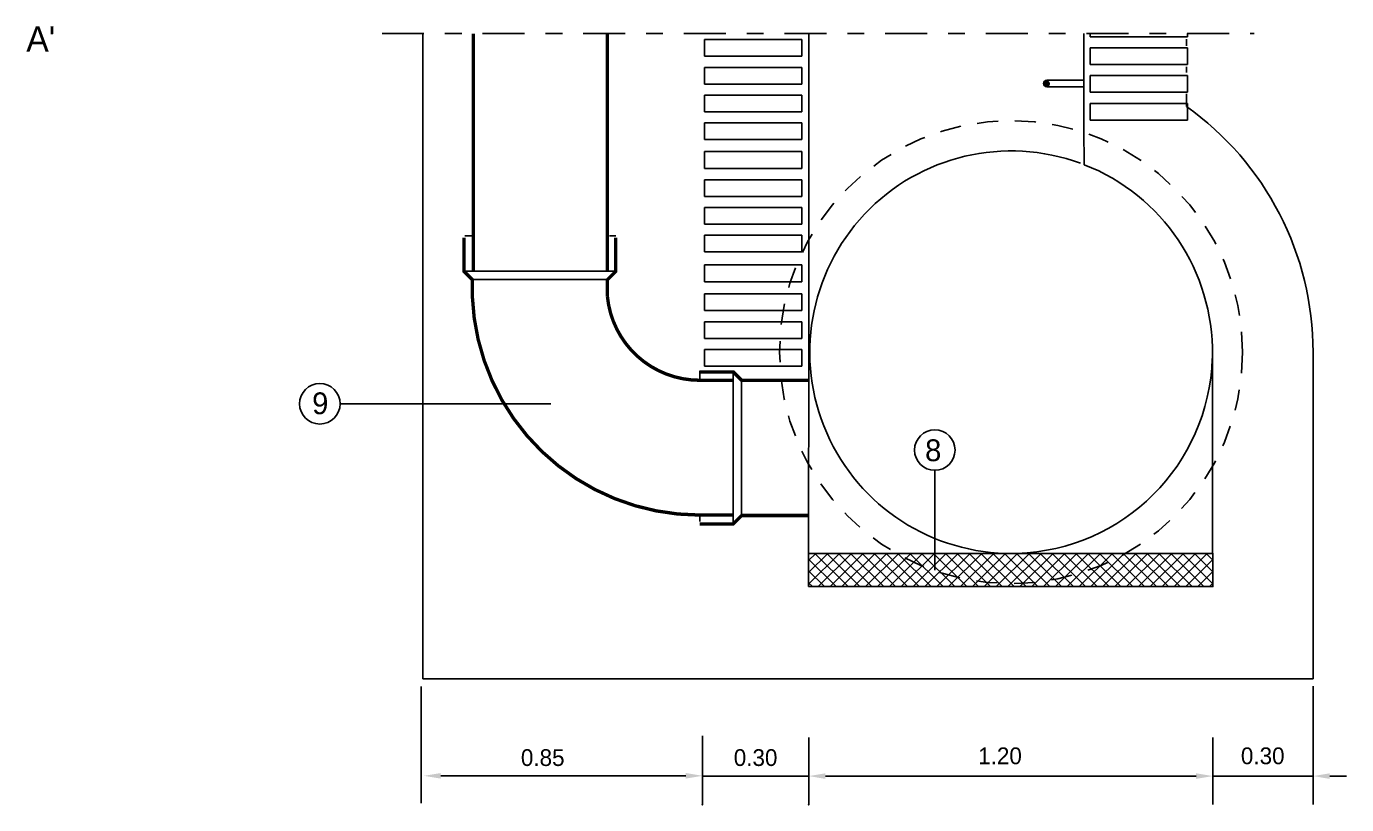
# Model space of a CAD drawing. Extents: x 13.3 to 35.6, y 5.3 to 28.2.
# Drawn here: x 13.29 to 21.16, y 15.37 to 20.01 of the extents above; entities that cross this region are included whole.
import ezdxf

# ---------------------------------------------------------------- set-up
doc = ezdxf.new("R2010")
doc.units = 0
doc.header["$LTSCALE"] = 0.5
doc.header["$MEASUREMENT"] = 0
doc.linetypes.add('DASHDOT', pattern=[1, 0.5, -0.25, 0, -0.25])
doc.linetypes.add('HIDDEN', pattern=[0.375, 0.25, -0.125])
doc.layers.get('0').update_dxf_attribs({"linetype": 'CONTINUOUS'})
doc.layers.add('TUBO', color=7, linetype='CONTINUOUS')
doc.styles.add('LEROY', font='leroy')

# ---------------------------------------------------------------- blocks, each defined once
blk = doc.blocks.new('*X33')
at = {"color": 0}
for p, q in [((17.9559, 16.6831), (18.1401, 16.8673)), ((17.9559, 16.7538), (18.0694, 16.8673)), ((17.9559, 16.8245), (17.9987, 16.8673)), ((18.1912, 16.6692), (17.9931, 16.8673)), ((18.0127, 16.6692), (18.2108, 16.8673)), ((18.2619, 16.6692), (18.0638, 16.8673)), ((18.0834, 16.6692), (18.2815, 16.8673)), ((18.3326, 16.6692), (18.1345, 16.8673)), ((18.1541, 16.6692), (18.3522, 16.8673)), ((18.4033, 16.6692), (18.2052, 16.8673)), ((18.2248, 16.6692), (18.4229, 16.8673)), ((18.474, 16.6692), (18.2759, 16.8673)), ((18.2955, 16.6692), (18.4937, 16.8673)), ((18.5447, 16.6692), (18.3466, 16.8673)), ((18.3662, 16.6692), (18.5644, 16.8673)), ((18.6154, 16.6692), (18.4173, 16.8673)), ((18.437, 16.6692), (18.6351, 16.8673)), ((18.6862, 16.6692), (18.488, 16.8673)), ((18.5077, 16.6692), (18.7058, 16.8673)), ((18.7569, 16.6692), (18.5587, 16.8673)), ((18.5784, 16.6692), (18.7765, 16.8673)), ((18.8276, 16.6692), (18.6295, 16.8673)), ((18.6491, 16.6692), (18.8472, 16.8673)), ((18.8983, 16.6692), (18.7002, 16.8673)), ((18.7198, 16.6692), (18.9179, 16.8673)), ((18.969, 16.6692), (18.7709, 16.8673)), ((18.7905, 16.6692), (18.9886, 16.8673)), ((19.0397, 16.6692), (18.8416, 16.8673)), ((18.8612, 16.6692), (19.0593, 16.8673)), ((19.1104, 16.6692), (18.9123, 16.8673)), ((18.9319, 16.6692), (19.13, 16.8673)), ((19.1811, 16.6692), (18.983, 16.8673)), ((19.0026, 16.6692), (19.2008, 16.8673)), ((19.2518, 16.6692), (19.0537, 16.8673)), ((19.0734, 16.6692), (19.2715, 16.8673)), ((19.3225, 16.6692), (19.1244, 16.8673)), ((19.1441, 16.6692), (19.3422, 16.8673)), ((19.3933, 16.6692), (19.1951, 16.8673)), ((19.2148, 16.6692), (19.4129, 16.8673)), ((19.464, 16.6692), (19.2658, 16.8673)), ((19.2855, 16.6692), (19.4836, 16.8673)), ((19.5347, 16.6692), (19.3366, 16.8673)), ((19.3562, 16.6692), (19.5543, 16.8673)), ((19.6054, 16.6692), (19.4073, 16.8673)), ((19.4269, 16.6692), (19.625, 16.8673)), ((19.6761, 16.6692), (19.478, 16.8673)), ((19.4976, 16.6692), (19.6957, 16.8673)), ((19.7468, 16.6692), (19.5487, 16.8673)), ((19.5683, 16.6692), (19.7664, 16.8673)), ((19.8175, 16.6692), (19.6194, 16.8673)), ((19.639, 16.6692), (19.8372, 16.8673)), ((19.8882, 16.6692), (19.6901, 16.8673)), ((19.7097, 16.6692), (19.9079, 16.8673)), ((19.9589, 16.6692), (19.7608, 16.8673)), ((19.7805, 16.6692), (19.9786, 16.8673)), ((20.0297, 16.6692), (19.8315, 16.8673)), ((19.8512, 16.6692), (20.0493, 16.8673)), ((20.1004, 16.6692), (19.9022, 16.8673)), ((19.9219, 16.6692), (20.12, 16.8673)), ((20.1711, 16.6692), (19.973, 16.8673)), ((19.9926, 16.6692), (20.1907, 16.8673)), ((20.2418, 16.6692), (20.0437, 16.8673)), ((20.0633, 16.6692), (20.2614, 16.8673)), ((20.3125, 16.6692), (20.1144, 16.8673)), ((20.134, 16.6692), (20.3321, 16.8673)), ((20.3659, 16.6865), (20.1851, 16.8673)), ((20.3659, 16.7572), (20.2558, 16.8673)), ((20.3659, 16.8279), (20.3265, 16.8673)), ((18.1205, 16.6692), (17.9559, 16.8338)), ((18.0498, 16.6692), (17.9559, 16.7631)), ((20.2047, 16.6692), (20.3659, 16.8304)), ((17.979, 16.6692), (17.9559, 16.6923)), ((20.2754, 16.6692), (20.3659, 16.7597)), ((20.3461, 16.6692), (20.3659, 16.689))]:
    blk.add_line(p, q, dxfattribs=at)

msp = doc.modelspace()

# ---------------------------------------------------------------- linework, layer by layer
at = {"linetype": 'DASHDOT'}
msp.add_line((15.4127, 19.9673), (20.6127, 19.9673), dxfattribs=at)
at = {"color": 1}
for p, q in [((15.6563, 16.1197), (15.6563, 19.9673)), ((17.9144, 19.9318), (17.3344, 19.9318)), ((17.3344, 19.9318), (17.3344, 19.8318)), ((17.9144, 19.8318), (17.9144, 19.9318)), ((17.9563, 17.9025), (17.9563, 19.9673)), ((19.5959, 19.9673), (19.5959, 19.4015)), ((19.6344, 19.9467), (20.2144, 19.9467)), ((20.2075, 19.9343), (20.2075, 19.894)), ((20.2144, 19.9467), (20.2144, 19.9673)), ((20.2144, 19.8817), (19.6344, 19.8817)), ((19.6344, 19.8817), (19.6344, 19.7817)), ((20.2144, 19.7817), (20.2144, 19.8817)), ((17.3344, 19.8318), (17.9144, 19.8318)), ((17.9144, 19.7643), (17.3344, 19.7643)), ((17.3344, 19.7643), (17.3344, 19.6643)), ((17.9144, 19.6643), (17.9144, 19.7643)), ((19.6344, 19.7817), (20.2144, 19.7817)), ((20.2075, 19.7677), (20.2075, 19.7347)), ((20.2144, 19.7167), (19.6344, 19.7167)), ((19.6344, 19.7167), (19.6344, 19.6167)), ((20.2144, 19.6167), (20.2144, 19.7167)), ((17.3344, 19.6643), (17.9144, 19.6643)), ((17.9144, 19.5993), (17.3344, 19.5993)), ((17.3344, 19.5993), (17.3344, 19.4993)), ((17.9144, 19.4993), (17.9144, 19.5993)), ((19.6344, 19.6167), (20.2144, 19.6167)), ((20.2075, 19.6084), (20.2075, 19.533)), ((20.2144, 19.55), (19.6344, 19.55)), ((19.6344, 19.55), (19.6344, 19.45)), ((20.2144, 19.45), (20.2144, 19.55)), ((17.3344, 19.4993), (17.9144, 19.4993)), ((19.6344, 19.45), (20.2144, 19.45)), ((17.9144, 19.4343), (17.3344, 19.4343)), ((17.3344, 19.4343), (17.3344, 19.3343)), ((17.9144, 19.3343), (17.9144, 19.4343)), ((19.5963, 19.3985), (19.5992, 19.1851)), ((17.3344, 19.3343), (17.9144, 19.3343)), ((17.3344, 19.2628), (17.3344, 19.1628)), ((17.9144, 19.2628), (17.3344, 19.2628)), ((17.9144, 19.1628), (17.9144, 19.2628)), ((17.3344, 19.1628), (17.9144, 19.1628)), ((17.3344, 19.0953), (17.3344, 18.9953)), ((17.9144, 19.0953), (17.3344, 19.0953)), ((17.9144, 18.9953), (17.9144, 19.0953)), ((17.3344, 18.9953), (17.9144, 18.9953)), ((17.3344, 18.9303), (17.3344, 18.8303)), ((17.9144, 18.9303), (17.3344, 18.9303)), ((17.9144, 18.8303), (17.9144, 18.9303)), ((17.3344, 18.8303), (17.9144, 18.8303)), ((17.3344, 18.7653), (17.3344, 18.6653)), ((17.9144, 18.7653), (17.3344, 18.7653)), ((17.9144, 18.6653), (17.9144, 18.7653)), ((17.3344, 18.6653), (17.9144, 18.6653)), ((17.3344, 18.5871), (17.3344, 18.4871)), ((17.9144, 18.5871), (17.3344, 18.5871)), ((17.9144, 18.4871), (17.9144, 18.5871)), ((17.3344, 18.4871), (17.9144, 18.4871)), ((17.9144, 18.4156), (17.3344, 18.4156)), ((17.3344, 18.4156), (17.3344, 18.3156)), ((17.9144, 18.3156), (17.9144, 18.4156)), ((17.3344, 18.3156), (17.9144, 18.3156)), ((17.9144, 18.2481), (17.3344, 18.2481)), ((17.3344, 18.2481), (17.3344, 18.1481)), ((17.9144, 18.1481), (17.9144, 18.2481)), ((17.3344, 18.1481), (17.9144, 18.1481)), ((17.9144, 18.0831), (17.3344, 18.0831)), ((17.3344, 18.0831), (17.3344, 17.9831)), ((17.9144, 17.9831), (17.9144, 18.0831)), ((20.3627, 18.0673), (20.3627, 16.8711)), ((20.9627, 16.1197), (20.9627, 18.0673)), ((17.3344, 17.9831), (17.9144, 17.9831)), ((17.9559, 16.8673), (17.956, 17.0946)), ((17.6563, 16.1197), (15.6563, 16.1197)), ((17.6563, 16.1197), (19.8963, 16.1197)), ((19.8963, 16.1197), (20.3627, 16.1197)), ((20.3627, 16.1197), (20.5627, 16.1197)), ((20.5627, 16.1197), (20.9627, 16.1197))]:
    msp.add_line(p, q, dxfattribs=at)
for p, q in [((19.6344, 19.9673), (19.6344, 19.9467)), ((15.9073, 18.7618), (15.9522, 18.7618)), ((16.8068, 18.7618), (16.7683, 18.7618)), ((17.3067, 17.9564), (17.3067, 17.9009)), ((17.956, 17.0946), (17.9563, 17.9025)), ((17.9563, 17.8893), (17.9563, 17.9025)), ((15.1628, 17.7597), (16.419, 17.7597)), ((18.708, 17.363), (18.708, 16.7673)), ((17.3067, 17.057), (17.3067, 17.0933)), ((15.6467, 16.0742), (15.6467, 15.3778)), ((17.323, 15.5397), (17.9563, 15.5397)), ((20.9627, 15.5397), (20.3658, 15.5397))]:
    msp.add_line(p, q)
at = {"color": 0, "linetype": 'ByBlock'}
for p, q in [((20.9627, 16.0752), (20.9627, 15.3697)), ((17.323, 15.3697), (17.323, 15.7794)), ((17.9563, 15.7697), (17.9563, 15.3697)), ((20.3658, 15.7697), (20.3658, 15.3697)), ((15.7628, 15.5413), (17.2236, 15.5413)), ((17.3236, 15.5413), (17.3236, 15.3747)), ((18.0563, 15.5397), (20.2658, 15.5397)), ((21.0627, 15.5397), (21.1627, 15.5397))]:
    msp.add_line(p, q, dxfattribs=at)
at = {"const_width": 0.02}
msp.add_lwpolyline([(19.3645, 19.6675, 1), (19.3845, 19.6675, 1)], format="xyb", close=True, dxfattribs=at)
for points in [[(19.5963, 19.6889), (19.3763, 19.6889, 1), (19.3763, 19.6489), (19.5963, 19.6489)], [(17.9589, 17.8894), (17.9563, 17.8882, 0.092679)]]:
    msp.add_lwpolyline(points, format="xyb")
at = {"color": 1}
msp.add_lwpolyline([(17.9559, 16.6692), (17.9559, 16.8673), (20.3659, 16.8673), (20.3659, 16.6692)], close=True, dxfattribs=at)
at = {"linetype": 'HIDDEN'}
msp.add_circle((19.1627, 18.0673), 1.3803, dxfattribs=at)
for centre in [(15.042, 17.7597), (18.708, 17.4838)]:
    msp.add_circle(centre, 0.1208)
at = {"color": 1}
for radius, start, end in [(1.8, 0, 54.51714), (1.2, 359.08711, 68.66909)]:
    msp.add_arc((19.1627, 18.0673), radius, start, end, dxfattribs=at)
msp.add_arc((19.1627, 18.0673), 1.2, 69.80859, 270.57716)
at = {"color": 7}
msp.add_arc((19.1627, 18.0673), 1.2, 271.73022, 358.17853, dxfattribs=at)
at = {"color": 0, "linetype": 'ByBlock'}
for p in [(17.9563, 15.5397), (17.323, 15.3697), (17.9563, 15.3697)]:
    msp.add_point(p, dxfattribs=at)
for points in [[(15.7628, 15.5247), (15.7628, 15.558), (15.6628, 15.5413)], [(17.2236, 15.5247), (17.2236, 15.558), (17.3236, 15.5413)], [(18.0563, 15.523), (18.0563, 15.5564), (17.9563, 15.5397)], [(20.2658, 15.523), (20.2658, 15.5564), (20.3658, 15.5397)], [(21.0627, 15.523), (21.0627, 15.5564), (20.9627, 15.5397)]]:
    msp.add_solid(points, dxfattribs=at)
at = {"layer": 'TUBO'}
for p, q in [((15.9063, 18.5497), (16.8063, 18.5497)), ((15.9563, 18.4997), (16.7563, 18.4997)), ((17.5063, 17.9497), (17.5063, 17.0497)), ((17.5563, 17.8997), (17.5563, 17.0997))]:
    msp.add_line(p, q, dxfattribs=at)
at = {"layer": 'TUBO', "const_width": 0.02}
for points in [[(15.9563, 18.5497), (15.9563, 19.9673)], [(16.7563, 18.5497), (16.7563, 19.9673)], [(15.9511, 18.3997), (15.9511, 18.4997), (15.9011, 18.5497), (15.9011, 18.7497)], [(16.7563, 18.3997), (16.7563, 18.4997), (16.8063, 18.5497), (16.8063, 18.7497)], [(17.9563, 17.8997), (17.5563, 17.8997), (17.5063, 17.9497), (17.3063, 17.9497)], [(17.9563, 17.0934), (17.5563, 17.0934), (17.5063, 17.0434), (17.3063, 17.0434)]]:
    msp.add_lwpolyline(points, dxfattribs=at)
for points in [[(17.5063, 17.096), (17.3063, 17.096, -0.402917), (15.9511, 18.3997, -0.386607)], [(17.5063, 17.8997), (17.3063, 17.8997, -0.386607), (16.7563, 18.3997, 3.74557)]]:
    msp.add_lwpolyline(points, format="xyb", dxfattribs=at)

# ---------------------------------------------------------------- block references
msp.add_blockref('*X33', (0, 0))

# ---------------------------------------------------------------- texts
at = {"style": 'LEROY'}
for s, height, p in [("A'", 0.15, (13.2925, 19.8596)), ('9', 0.13, (14.9962, 17.6974)), ('8', 0.13, (18.6502, 17.4172)), ('0.85', 0.1, (16.2406, 15.6)), ('0.30', 0.1, (17.5096, 15.6)), ('1.20', 0.1, (18.9666, 15.6106)), ('0.30', 0.1, (20.5326, 15.6106))]:
    msp.add_text(s, height=height, dxfattribs=at).set_placement(p)

doc.saveas('drawing.dxf')
